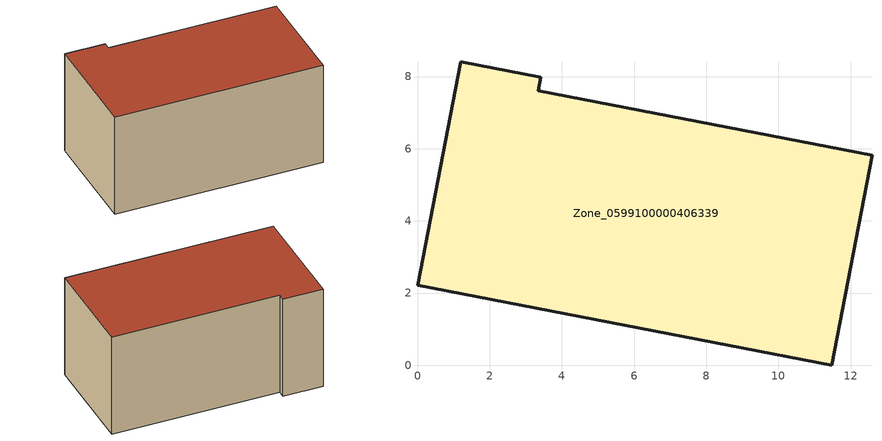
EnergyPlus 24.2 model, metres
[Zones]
Zone_0599100000406339
 floor ground (C_G): 11.47,0 0,2.21 1.2,8.41 3.41,7.98 3.34,7.6 12.59,5.82 z0
 wall outside (C_F): 3.41,7.98 1.2,8.41 0,2.21 11.47,0 12.59,5.82 3.34,7.6 3.41,7.98 z0:6
 roof outside (C_R): 12.59,5.82 3.34,7.6 3.41,7.98 1.2,8.41 0,2.21 11.47,0 z6
[BUILDING]
Pand.0599100000406339: North Axis=0; Terrain=City; Loads Convergence Tolerance Value=0.04; Temperature Convergence Tolerance Value=0.4; Solar Distribution=FullExterior; Maximum Number of Warmup Days=25; Minimum Number of Warmup Days=1
[Site:Location]
Rotterdam.The.Hague.AP_ZH_NLD Design_Conditions: Latitude=51.96; Longitude=4.45; Time Zone=1; Elevation=-4.5
[SITE:GROUNDTEMPERATURE:BUILDINGSURFACE]
18, 18, 18, 18, 18, 18, 18, 18, 18, 18, 18, 18
[MATERIAL] Thermal Absorptance=0.9; Solar Absorptance=0.7; Visible Absorptance=0.7
Name | Roughness | Thickness | Conductivity | Density | Specific Heat
G.TC.1992-2005 | MediumSmooth | 0.15 | 0.06 | 540 | 1210
F.TC.1992-2005 | Rough | 0.3 | 0.12 | 1920 | 840
R.TC.1992-2005 | MediumRough | 0.2 | 0.08 | 1500 | 1000
[CONSTRUCTION]
C_G: G.TC.1992-2005
C_F: F.TC.1992-2005
C_R: R.TC.1992-2005
[ZONE]
Zone_0599100000406339: Type=1; Multiplier=1; Ceiling Height=Autocalculate; Volume=Autocalculate; Floor Area=autocalculate; Part of Total Floor Area=Yes
[ZONEINFILTRATION:DESIGNFLOWRATE]
Infil_Zone_0599100000406339: Zone or ZoneList or Space or SpaceList=Zone_0599100000406339; Schedule=AlwaysOn; Design Flow Rate Calculation Method=Flow/Area; Flow Rate per Floor Area=0.0015; Constant Term Coefficient=1; Temperature Term Coefficient=0; Velocity Term Coefficient=0; Velocity Squared Term Coefficient=0
[HVACTEMPLATE:ZONE:IDEALLOADSAIRSYSTEM]
Zone_0599100000406339: Maximum Heating Supply Air Temperature=50; Minimum Cooling Supply Air Temperature=13; Maximum Heating Supply Air Humidity Ratio=0.0156; Minimum Cooling Supply Air Humidity Ratio=0.0077; Heating Limit=NoLimit; Cooling Limit=NoLimit; Dehumidification Control Type=ConstantSensibleHeatRatio; Cooling Sensible Heat Ratio=0.7; Dehumidification Setpoint=60; Humidification Control Type=None; Humidification Setpoint=30; Outdoor Air Method=None; Outdoor Air Flow Rate per Person=0.00944; Outdoor Air Flow Rate per Zone Floor Area=0; Outdoor Air Flow Rate per Zone=0; Demand Controlled Ventilation Type=None; Outdoor Air Economizer Type=NoEconomizer; Heat Recovery Type=None; Sensible Heat Recovery Effectiveness=0.7; Latent Heat Recovery Effectiveness=0.65
[ZONECONTROL:THERMOSTAT]
ThermostatControl_Zone_0599100000406339: Zone or ZoneList=Zone_0599100000406339; Control Type Schedule=DualSetpointControlType; Control 1=Thermostat_Zone_0599100000406339; Temperature Difference Between Cutout And Setpoint=0
[THERMOSTATSETPOINT:DUALSETPOINT]
Thermostat_Zone_0599100000406339: Heating Setpoint Temperature Schedule=HeatingSetpoint_Zone_0599100000406339; Cooling Setpoint Temperature Schedule=CoolingSetpoint_Zone_0599100000406339
[SCHEDULE:COMPACT]
HeatingSetpoint_Zone_0599100000406339: Through: 12/31, For: AllDays, Until: 24:00, 21
CoolingSetpoint_Zone_0599100000406339: Through: 12/31, For: AllDays, Until: 24:00, 24
DualSetpointControlType: Through: 12/31, For: AllDays, Until: 24:00, 4
AlwaysOn: Through: 12/31, For: AllDays, Until: 24:00, 1
